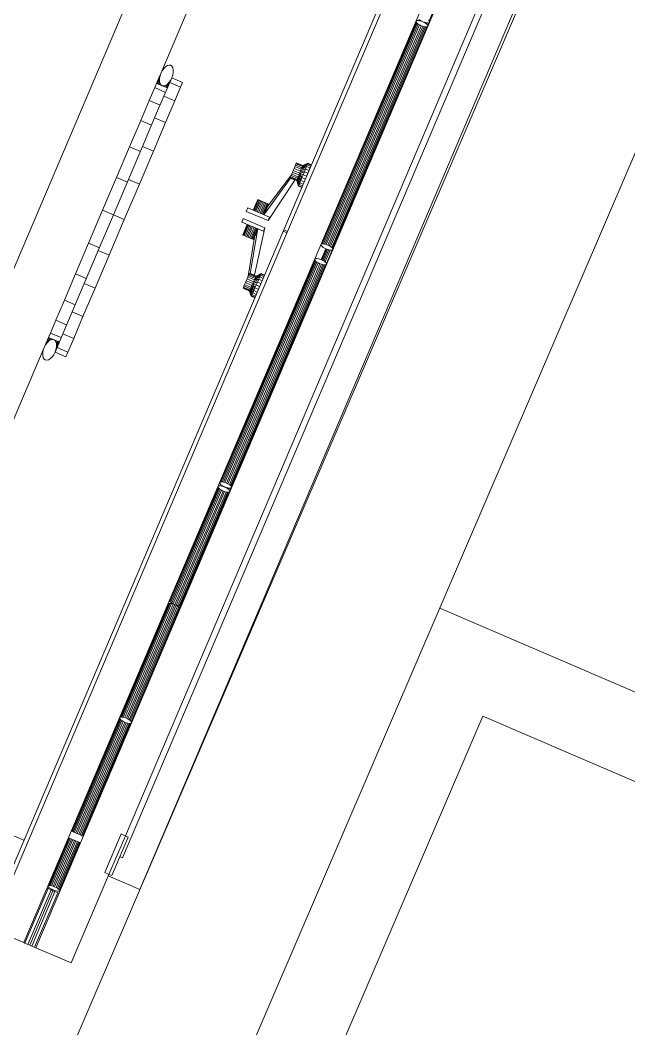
# Model space of a CAD drawing. Header units: metres. Extents: x -48 to 2360, y -1392 to 453.
# Drawn here: x 706.592 to 707.331, y -946.1 to -944.876 of the extents above; entities that cross this region are included whole.
import ezdxf

# ---------------------------------------------------------------- set-up
doc = ezdxf.new("R2010")
doc.units = ezdxf.units.M
doc.layers.add('MUEBLES', color=223, linetype='Continuous', lineweight=5, transparency=0.3)
doc.layers.add('TODO', color=210, linetype='Continuous', lineweight=5)

msp = doc.modelspace()

# ---------------------------------------------------------------- linework, layer by layer
at = {"layer": 'MUEBLES', "transparency": 33554687}
for p, q in [((706.7374, -945.9312), (707.5251, -944.0815)), ((707.4305, -944.2159), (706.7163, -945.8929)), ((707.2782, -944.2712), (706.9122, -945.1305)), ((706.9169, -945.1325), (707.2829, -944.2732)), ((707.3107, -944.3188), (706.5965, -945.9958)), ((706.6109, -946.002), (707.3251, -944.3249)), ((707.3683, -944.3433), (706.7198, -945.8661)), ((706.7629, -944.9407), (706.9809, -944.4287)), ((706.3636, -945.6954), (706.8888, -944.4623)), ((707.1476, -944.7391), (707.0888, -944.877)), ((707.1481, -944.74), (707.0893, -944.8779)), ((707.0776, -944.8761), (707.0763, -944.8751)), ((707.0154, -945.0129), (707.0728, -944.8781)), ((707.0161, -945.0133), (707.0733, -944.8789)), ((707.0172, -945.0137), (707.0742, -944.8799)), ((707.0187, -945.0144), (707.0756, -944.8809)), ((707.0205, -945.0151), (707.0772, -944.8819)), ((707.079, -944.8828), (707.0223, -945.0159)), ((707.0809, -944.8835), (707.0242, -945.0167)), ((707.0828, -944.884), (707.0259, -945.0174)), ((707.0844, -944.8843), (707.0274, -945.0181)), ((707.0858, -944.8843), (707.0286, -945.0186)), ((707.0867, -944.884), (707.0293, -945.0189)), ((707.0728, -944.8773), (707.0734, -944.8768)), ((707.0728, -944.8781), (707.0728, -944.8773)), ((707.0733, -944.8789), (707.0728, -944.8781)), ((707.0742, -944.8799), (707.0733, -944.8789)), ((707.0734, -944.8768), (707.0743, -944.8766)), ((707.0756, -944.8809), (707.0742, -944.8799)), ((707.0743, -944.8766), (707.0757, -944.8765)), ((707.0772, -944.8819), (707.0756, -944.8809)), ((707.0757, -944.8765), (707.0773, -944.8768)), ((707.079, -944.8828), (707.0772, -944.8819)), ((707.0773, -944.8768), (707.0792, -944.8773)), ((707.0793, -944.8771), (707.0776, -944.8761)), ((707.0809, -944.8835), (707.079, -944.8828)), ((707.0792, -944.8773), (707.0811, -944.878)), ((707.0811, -944.878), (707.0793, -944.8771)), ((707.0806, -944.8777), (707.0805, -944.8778)), ((707.0808, -944.8779), (707.0808, -944.8778)), ((707.0828, -944.884), (707.0809, -944.8835)), ((707.083, -944.8787), (707.0811, -944.878)), ((707.0811, -944.878), (707.0829, -944.8789)), ((707.0815, -944.8782), (707.0815, -944.8781)), ((707.0826, -944.8788), (707.0827, -944.8786)), ((707.0844, -944.8843), (707.0828, -944.884)), ((707.0829, -944.8789), (707.0845, -944.8799)), ((707.0848, -944.8792), (707.083, -944.8787)), ((707.084, -944.8796), (707.0843, -944.879)), ((707.0858, -944.8843), (707.0844, -944.8843)), ((707.0845, -944.8799), (707.0859, -944.8809)), ((707.0865, -944.8794), (707.0848, -944.8792)), ((707.0856, -944.8807), (707.0862, -944.8794)), ((707.0867, -944.884), (707.0858, -944.8843)), ((707.0859, -944.8809), (707.0868, -944.8819)), ((707.0878, -944.8794), (707.0865, -944.8794)), ((707.0872, -944.8835), (707.0867, -944.884)), ((707.0868, -944.8819), (707.0873, -944.8827)), ((707.0884, -944.8793), (707.0871, -944.8824)), ((707.0873, -944.8827), (707.0872, -944.8835)), ((707.0888, -944.8792), (707.0878, -944.8794)), ((707.0879, -944.8761), (707.0888, -944.877)), ((707.0888, -944.877), (707.0893, -944.8779)), ((707.0893, -944.8786), (707.0888, -944.8792)), ((707.0893, -944.8779), (707.0893, -944.8786)), ((706.7646, -944.9374), (706.7665, -944.9347)), ((706.7665, -944.9347), (706.7686, -944.9326)), ((706.7686, -944.9326), (706.7708, -944.9312)), ((706.7708, -944.9312), (706.7729, -944.9306)), ((706.7729, -944.9306), (706.7748, -944.9309)), ((706.7748, -944.9309), (706.7764, -944.9321)), ((706.7764, -944.9321), (706.7774, -944.934)), ((706.7774, -944.934), (706.778, -944.9365)), ((706.7606, -944.9461), (706.7577, -944.9528)), ((706.7612, -944.9471), (706.7589, -944.9525)), ((706.7618, -944.9439), (706.7595, -944.9493)), ((706.7606, -944.9461), (706.7595, -944.9493)), ((706.7629, -944.9407), (706.7606, -944.9461)), ((706.7612, -944.947), (706.7619, -944.9437)), ((706.7618, -944.9439), (706.7612, -944.9471)), ((706.7612, -944.95), (706.7612, -944.947)), ((706.7612, -944.9471), (706.7612, -944.9501)), ((706.7629, -944.9407), (706.7618, -944.9439)), ((706.7619, -944.9437), (706.763, -944.9405)), ((706.7629, -944.9406), (706.7629, -944.9407)), ((706.763, -944.9405), (706.7646, -944.9374)), ((706.7738, -944.9517), (706.7762, -944.9461)), ((706.7745, -944.9493), (706.7761, -944.9463)), ((706.7762, -944.9461), (706.7746, -944.9492)), ((706.7761, -944.9463), (706.7761, -944.9462)), ((706.7773, -944.9428), (706.7762, -944.9461)), ((706.7762, -944.9461), (706.7894, -944.9517)), ((706.7779, -944.9395), (706.7773, -944.9428)), ((706.778, -944.9365), (706.7779, -944.9395)), ((706.7489, -944.9734), (706.7555, -944.958)), ((706.7555, -944.958), (706.7577, -944.9528)), ((706.7555, -944.958), (706.7687, -944.9637)), ((706.7577, -944.9528), (706.7709, -944.9584)), ((706.7595, -944.9493), (706.758, -944.9529)), ((706.7589, -944.9525), (706.7586, -944.9532)), ((706.7595, -944.9493), (706.7589, -944.9525)), ((706.7589, -944.9525), (706.7589, -944.9533)), ((706.7612, -944.9501), (706.7597, -944.9536)), ((706.7617, -944.9526), (706.761, -944.9542)), ((706.7617, -944.9525), (706.7612, -944.95)), ((706.7612, -944.9501), (706.7617, -944.9526)), ((706.7628, -944.9545), (706.7617, -944.9525)), ((706.7617, -944.9526), (706.7628, -944.9545)), ((706.7628, -944.9545), (706.7626, -944.9549)), ((706.7628, -944.9545), (706.7643, -944.9556)), ((706.7643, -944.9556), (706.7628, -944.9545)), ((706.7643, -944.9556), (706.7662, -944.9559)), ((706.7662, -944.9559), (706.7643, -944.9556)), ((706.766, -944.9563), (706.7662, -944.9559)), ((706.7662, -944.9559), (706.7683, -944.9554)), ((706.7683, -944.9554), (706.7662, -944.9559)), ((706.7667, -944.9684), (706.7738, -944.9517)), ((706.7676, -944.957), (706.7683, -944.9554)), ((706.7683, -944.9554), (706.7705, -944.954)), ((706.7705, -944.954), (706.7683, -944.9554)), ((706.769, -944.9576), (706.7705, -944.954)), ((706.7697, -944.9579), (706.7703, -944.9573)), ((706.77, -944.958), (706.7703, -944.9573)), ((706.7703, -944.9573), (706.7726, -944.952)), ((706.7703, -944.9573), (706.7722, -944.9547)), ((706.7727, -944.9519), (706.7705, -944.954)), ((706.7705, -944.954), (706.7726, -944.952)), ((706.7707, -944.9583), (706.7722, -944.9547)), ((706.7722, -944.9547), (706.7745, -944.9493)), ((706.7722, -944.9547), (706.7738, -944.9517)), ((706.7726, -944.952), (706.7745, -944.9493)), ((706.7746, -944.9492), (706.7727, -944.9519)), ((706.7738, -944.9517), (706.7869, -944.9574)), ((706.7869, -944.9574), (706.7799, -944.974)), ((706.7894, -944.9517), (706.7869, -944.9574)), ((706.7554, -944.9948), (706.7667, -944.9684)), ((706.7667, -944.9684), (706.7799, -944.974)), ((706.7385, -944.9979), (706.7489, -944.9734)), ((706.7489, -944.9734), (706.7621, -944.9791)), ((706.7799, -944.974), (706.7686, -945.0004)), ((706.7407, -945.0293), (706.7554, -944.9948)), ((706.7554, -944.9948), (706.7686, -945.0004)), ((706.7249, -945.0299), (706.7385, -944.9979)), ((706.7385, -944.9979), (706.7517, -945.0036)), ((706.7686, -945.0004), (706.7539, -945.0349)), ((706.9579, -945.1478), (707.0154, -945.0129)), ((706.9589, -945.1476), (707.0161, -945.0133)), ((706.9603, -945.1476), (707.0172, -945.0137)), ((706.9619, -945.1478), (707.0187, -945.0144)), ((706.9637, -945.1483), (707.0205, -945.0151)), ((706.9656, -945.149), (707.0223, -945.0159)), ((707.0242, -945.0167), (706.9675, -945.1499)), ((707.0259, -945.0174), (706.9691, -945.1509)), ((707.0274, -945.0181), (706.9704, -945.1519)), ((707.0286, -945.0186), (706.9714, -945.1529)), ((707.0293, -945.0189), (706.9718, -945.1538)), ((706.7091, -945.067), (706.7249, -945.0299)), ((706.7236, -945.0695), (706.7407, -945.0293)), ((706.7249, -945.0299), (706.7381, -945.0355)), ((706.7407, -945.0293), (706.7539, -945.0349)), ((706.7539, -945.0349), (706.7368, -945.0751)), ((706.9227, -945.0608), (706.9237, -945.0584)), ((706.9237, -945.0584), (706.9247, -945.0561)), ((706.9317, -945.0616), (706.9237, -945.0584)), ((706.9247, -945.0561), (706.9256, -945.0539)), ((706.9247, -945.0561), (706.9326, -945.0593)), ((706.9256, -945.0539), (706.9263, -945.052)), ((706.9256, -945.0539), (706.9335, -945.0571)), ((706.9263, -945.052), (706.9269, -945.0505)), ((706.9263, -945.052), (706.9343, -945.0552)), ((706.9269, -945.0505), (706.9273, -945.0496)), ((706.9269, -945.0505), (706.9349, -945.0537)), ((706.9273, -945.0496), (706.9274, -945.0493)), ((706.9273, -945.0496), (706.9353, -945.0528)), ((706.9274, -945.0493), (706.9354, -945.0525)), ((706.9386, -945.0567), (706.9326, -945.0593)), ((706.9335, -945.0571), (706.9326, -945.0593)), ((706.9398, -945.0539), (706.9335, -945.0571)), ((706.9343, -945.0552), (706.9335, -945.0571)), ((706.9335, -945.0571), (706.9386, -945.0567)), ((706.9407, -945.0517), (706.9343, -945.0552)), ((706.9349, -945.0537), (706.9343, -945.0552)), ((706.9343, -945.0552), (706.9398, -945.0539)), ((706.9412, -945.0503), (706.9349, -945.0537)), ((706.9407, -945.0517), (706.9349, -945.0537)), ((706.9353, -945.0528), (706.9349, -945.0537)), ((706.9414, -945.0498), (706.9353, -945.0528)), ((706.9412, -945.0503), (706.9353, -945.0528)), ((706.9354, -945.0525), (706.9353, -945.0528)), ((706.9414, -945.0498), (706.9354, -945.0525)), ((706.9386, -945.0567), (706.9372, -945.0601)), ((706.9398, -945.0539), (706.9386, -945.0567)), ((706.9428, -945.0584), (706.9386, -945.0567)), ((706.9407, -945.0517), (706.9398, -945.0539)), ((706.944, -945.0555), (706.9398, -945.0539)), ((706.9407, -945.0517), (706.9412, -945.0503)), ((706.9449, -945.0533), (706.9407, -945.0517)), ((706.9414, -945.0498), (706.9412, -945.0503)), ((706.9455, -945.052), (706.9412, -945.0503)), ((706.9457, -945.0515), (706.9414, -945.0498)), ((706.9415, -945.0618), (706.9428, -945.0584)), ((706.9428, -945.0584), (706.944, -945.0555)), ((706.9431, -945.0578), (706.9432, -945.0579)), ((706.9434, -945.057), (706.9435, -945.057)), ((706.9435, -945.0567), (706.9437, -945.0567)), ((706.944, -945.0555), (706.9449, -945.0533)), ((706.9449, -945.0533), (706.9455, -945.052)), ((706.9455, -945.052), (706.9457, -945.0515)), ((706.6921, -945.1069), (706.7091, -945.067)), ((706.7053, -945.1125), (706.7236, -945.0695)), ((706.7091, -945.067), (706.7223, -945.0727)), ((706.7236, -945.0695), (706.7368, -945.0751)), ((706.9204, -945.0679), (706.8891, -945.1106)), ((706.9214, -945.0639), (706.8925, -945.1024)), ((706.8931, -945.1194), (706.9257, -945.0702)), ((706.92, -945.0675), (706.9201, -945.0672)), ((706.9279, -945.0707), (706.92, -945.0675)), ((706.9201, -945.0672), (706.9205, -945.0663)), ((706.9281, -945.0704), (706.9201, -945.0672)), ((706.9205, -945.0677), (706.9204, -945.0679)), ((706.9204, -945.0679), (706.9257, -945.0702)), ((706.9205, -945.0663), (706.9211, -945.0648)), ((706.9284, -945.0695), (706.9205, -945.0663)), ((706.9211, -945.0648), (706.9218, -945.063)), ((706.929, -945.068), (706.9211, -945.0648)), ((706.9218, -945.063), (706.9227, -945.0608)), ((706.9298, -945.0662), (706.9218, -945.063)), ((706.9307, -945.064), (706.9227, -945.0608)), ((706.9257, -945.0702), (706.9259, -945.0699)), ((706.9281, -945.0704), (706.9279, -945.0707)), ((706.9279, -945.0707), (706.9301, -945.0775)), ((706.9284, -945.0695), (706.9281, -945.0704)), ((706.9281, -945.0704), (706.9301, -945.0775)), ((706.9281, -945.0704), (706.9303, -945.077)), ((706.929, -945.068), (706.9284, -945.0695)), ((706.9284, -945.0695), (706.9308, -945.0756)), ((706.9284, -945.0695), (706.9303, -945.077)), ((706.9298, -945.0662), (706.929, -945.068)), ((706.9317, -945.0734), (706.929, -945.068)), ((706.929, -945.068), (706.9308, -945.0756)), ((706.9307, -945.064), (706.9298, -945.0662)), ((706.9298, -945.0662), (706.9329, -945.0706)), ((706.9298, -945.0662), (706.9317, -945.0734)), ((706.9317, -945.0616), (706.9307, -945.064)), ((706.9343, -945.0672), (706.9307, -945.064)), ((706.9307, -945.064), (706.9329, -945.0706)), ((706.9326, -945.0593), (706.9317, -945.0616)), ((706.9372, -945.0601), (706.9317, -945.0616)), ((706.9358, -945.0637), (706.9317, -945.0616)), ((706.9317, -945.0616), (706.9343, -945.0672)), ((706.9329, -945.0706), (706.9317, -945.0734)), ((706.9326, -945.0593), (706.9372, -945.0601)), ((706.9343, -945.0672), (706.9329, -945.0706)), ((706.9329, -945.0706), (706.937, -945.0722)), ((706.9358, -945.0637), (706.9343, -945.0672)), ((706.9343, -945.0672), (706.9385, -945.0689)), ((706.9372, -945.0601), (706.9358, -945.0637)), ((706.94, -945.0653), (706.9358, -945.0637)), ((706.9415, -945.0618), (706.9372, -945.0601)), ((706.94, -945.0653), (706.9415, -945.0618)), ((706.94, -945.0654), (706.94, -945.0653)), ((706.9409, -945.0631), (706.9409, -945.0631)), ((706.9418, -945.061), (706.9418, -945.061)), ((706.9425, -945.0592), (706.9426, -945.0592)), ((706.7368, -945.0751), (706.7185, -945.1182)), ((706.9303, -945.077), (706.9301, -945.0775)), ((706.9301, -945.0775), (706.9341, -945.0791)), ((706.9308, -945.0756), (706.9303, -945.077)), ((706.9303, -945.077), (706.9343, -945.0786)), ((706.9317, -945.0734), (706.9308, -945.0756)), ((706.9308, -945.0756), (706.9349, -945.0773)), ((706.9317, -945.0734), (706.9358, -945.0751)), ((706.8751, -945.1067), (706.8806, -945.0938)), ((706.8754, -945.1068), (706.8809, -945.0939)), ((706.876, -945.1071), (706.8815, -945.0941)), ((706.8771, -945.1075), (706.8826, -945.0946)), ((706.8784, -945.1081), (706.8839, -945.0952)), ((706.8806, -945.0938), (706.8809, -945.0939)), ((706.8809, -945.0939), (706.8815, -945.0941)), ((706.8815, -945.0941), (706.8826, -945.0946)), ((706.8826, -945.0946), (706.8839, -945.0952)), ((706.8839, -945.0952), (706.8855, -945.0958)), ((706.6751, -945.1468), (706.6921, -945.1069)), ((706.7053, -945.1125), (706.6921, -945.1069)), ((706.8667, -945.1082), (706.8685, -945.1039)), ((706.8685, -945.1039), (706.8949, -945.1151)), ((706.88, -945.1088), (706.8855, -945.0958)), ((706.8817, -945.1095), (706.8872, -945.0966)), ((706.8889, -945.0973), (706.8834, -945.1102)), ((706.8905, -945.098), (706.885, -945.1109)), ((706.8855, -945.0958), (706.8872, -945.0966)), ((706.8919, -945.0986), (706.8864, -945.1115)), ((706.8872, -945.0966), (706.8889, -945.0973)), ((706.8929, -945.099), (706.8874, -945.1119)), ((706.8936, -945.0993), (706.8881, -945.1122)), ((706.8938, -945.0994), (706.8883, -945.1123)), ((706.8889, -945.0973), (706.8905, -945.098)), ((706.8905, -945.098), (706.8919, -945.0986)), ((706.8919, -945.0986), (706.8929, -945.099)), ((706.8929, -945.099), (706.8936, -945.0993)), ((706.8936, -945.0993), (706.8938, -945.0994)), ((706.6869, -945.1556), (706.7053, -945.1125)), ((706.7185, -945.1182), (706.7001, -945.1613)), ((706.7185, -945.1182), (706.7053, -945.1125)), ((706.863, -945.1168), (706.8612, -945.1211)), ((706.8894, -945.128), (706.863, -945.1168)), ((706.8931, -945.1194), (706.8667, -945.1082)), ((706.8949, -945.1151), (706.8931, -945.1194)), ((706.5461, -945.9902), (706.9122, -945.1305)), ((706.8612, -945.1211), (706.8876, -945.1323)), ((706.8678, -945.1239), (706.8623, -945.1368)), ((706.868, -945.124), (706.8625, -945.1369)), ((706.8687, -945.1243), (706.8632, -945.1372)), ((706.8697, -945.1247), (706.8642, -945.1376)), ((706.8711, -945.1253), (706.8656, -945.1382)), ((706.8727, -945.126), (706.8672, -945.1389)), ((706.8744, -945.1267), (706.8689, -945.1396)), ((706.8706, -945.1403), (706.8761, -945.1274)), ((706.8712, -945.1834), (706.8802, -945.1312)), ((706.8722, -945.141), (706.8777, -945.1281)), ((706.8736, -945.1416), (706.8791, -945.1287)), ((706.8746, -945.1421), (706.8801, -945.1291)), ((706.8753, -945.1423), (706.8808, -945.1294)), ((706.8755, -945.1424), (706.881, -945.1295)), ((706.8894, -945.128), (706.8765, -945.1857)), ((706.8876, -945.1323), (706.8894, -945.128)), ((706.9115, -945.1323), (706.9162, -945.1343)), ((706.9122, -945.1305), (706.9169, -945.1325)), ((706.9169, -945.1325), (706.5508, -945.9922)), ((706.8623, -945.1368), (706.8625, -945.1369)), ((706.8625, -945.1369), (706.8632, -945.1372)), ((706.8632, -945.1372), (706.8642, -945.1376)), ((706.8642, -945.1376), (706.8656, -945.1382)), ((706.8656, -945.1382), (706.8672, -945.1389)), ((706.8672, -945.1389), (706.8689, -945.1396)), ((706.8689, -945.1396), (706.8706, -945.1403)), ((706.8691, -945.1869), (706.8768, -945.1394)), ((706.8706, -945.1403), (706.8722, -945.141)), ((706.8722, -945.141), (706.8736, -945.1416)), ((706.8736, -945.1416), (706.8746, -945.1421)), ((706.8746, -945.1421), (706.8753, -945.1423)), ((706.8753, -945.1423), (706.8755, -945.1424)), ((706.6593, -945.184), (706.6751, -945.1468)), ((706.6698, -945.1958), (706.6869, -945.1556)), ((706.6883, -945.1524), (706.6751, -945.1468)), ((706.7001, -945.1613), (706.6869, -945.1556)), ((706.9574, -945.1483), (706.9579, -945.1478)), ((706.9574, -945.1491), (706.9574, -945.1483)), ((706.9579, -945.15), (706.9574, -945.1491)), ((706.9631, -945.1536), (706.9575, -945.1667)), ((706.9577, -945.1668), (706.9633, -945.1537)), ((706.9579, -945.1478), (706.9589, -945.1476)), ((706.9588, -945.1509), (706.9579, -945.15)), ((706.9585, -945.1672), (706.9641, -945.154)), ((706.9601, -945.1519), (706.9588, -945.1509)), ((706.9589, -945.1476), (706.9603, -945.1476)), ((706.9596, -945.1677), (706.9652, -945.1544)), ((706.9618, -945.1529), (706.9601, -945.1519)), ((706.9603, -945.1476), (706.9619, -945.1478)), ((706.961, -945.1685), (706.9668, -945.1549)), ((706.9636, -945.1538), (706.9618, -945.1529)), ((706.9619, -945.1478), (706.9637, -945.1483)), ((706.9626, -945.1696), (706.9687, -945.1552)), ((706.9655, -945.1545), (706.9636, -945.1538)), ((706.9637, -945.1483), (706.9656, -945.149)), ((706.971, -945.1551), (706.964, -945.1713)), ((706.9673, -945.155), (706.9655, -945.1545)), ((706.9656, -945.149), (706.9675, -945.1499)), ((706.969, -945.1553), (706.9673, -945.155)), ((706.9675, -945.1499), (706.9691, -945.1509)), ((706.9704, -945.1553), (706.969, -945.1553)), ((706.9691, -945.1509), (706.9704, -945.1519)), ((706.9704, -945.1519), (706.9714, -945.1529)), ((706.9713, -945.155), (706.9704, -945.1553)), ((706.9718, -945.1545), (706.9713, -945.155)), ((706.9714, -945.1529), (706.9718, -945.1538)), ((706.9718, -945.1538), (706.9718, -945.1545)), ((706.7001, -945.1613), (706.683, -945.2014)), ((706.8923, -945.3019), (706.9498, -945.167)), ((706.8931, -945.3022), (706.9503, -945.1679)), ((706.8942, -945.3027), (706.9512, -945.1689)), ((706.9498, -945.1663), (706.9503, -945.1658)), ((706.9498, -945.167), (706.9498, -945.1663)), ((706.9503, -945.1679), (706.9498, -945.167)), ((706.9503, -945.1658), (706.9513, -945.1655)), ((706.9512, -945.1689), (706.9503, -945.1679)), ((706.9525, -945.1699), (706.9512, -945.1689)), ((706.9513, -945.1655), (706.9526, -945.1655)), ((706.9526, -945.1655), (706.9543, -945.1657)), ((706.9543, -945.1657), (706.9561, -945.1662)), ((706.9561, -945.1662), (706.958, -945.1669)), ((706.958, -945.1669), (706.9598, -945.1678)), ((706.9598, -945.1678), (706.9615, -945.1688)), ((706.9615, -945.1688), (706.9628, -945.1698)), ((706.8957, -945.3033), (706.9525, -945.1699)), ((706.8974, -945.304), (706.9541, -945.1708)), ((706.956, -945.1717), (706.8993, -945.3048)), ((706.9579, -945.1724), (706.9012, -945.3056)), ((706.9597, -945.1729), (706.9029, -945.3064)), ((706.9614, -945.1732), (706.9044, -945.307)), ((706.9627, -945.1732), (706.9055, -945.3075)), ((706.9637, -945.1729), (706.9062, -945.3078)), ((706.9541, -945.1708), (706.9525, -945.1699)), ((706.956, -945.1717), (706.9541, -945.1708)), ((706.9579, -945.1724), (706.956, -945.1717)), ((706.9597, -945.1729), (706.9579, -945.1724)), ((706.9614, -945.1732), (706.9597, -945.1729)), ((706.9627, -945.1732), (706.9614, -945.1732)), ((706.9637, -945.1729), (706.9627, -945.1732)), ((706.9628, -945.1698), (706.9637, -945.1708)), ((706.9637, -945.1708), (706.9642, -945.1717)), ((706.9642, -945.1724), (706.9637, -945.1729)), ((706.9642, -945.1717), (706.9642, -945.1724)), ((706.6457, -945.2159), (706.6593, -945.184)), ((706.6724, -945.1896), (706.6593, -945.184)), ((706.8667, -945.1923), (706.8656, -945.1947)), ((706.8677, -945.19), (706.8667, -945.1923)), ((706.8745, -945.1959), (706.8667, -945.1923)), ((706.8686, -945.1879), (706.8677, -945.19)), ((706.8755, -945.1936), (706.8677, -945.19)), ((706.8695, -945.186), (706.8686, -945.1879)), ((706.8765, -945.1914), (706.8686, -945.1879)), ((706.8701, -945.1846), (706.8695, -945.186)), ((706.8773, -945.1895), (706.8695, -945.186)), ((706.8705, -945.1837), (706.8701, -945.1846)), ((706.8779, -945.1881), (706.8701, -945.1846)), ((706.8706, -945.1834), (706.8705, -945.1837)), ((706.8783, -945.1872), (706.8705, -945.1837)), ((706.8785, -945.1869), (706.8706, -945.1834)), ((706.8712, -945.1836), (706.8712, -945.1834)), ((706.8712, -945.1834), (706.8765, -945.1857)), ((706.8745, -945.1959), (706.8755, -945.1936)), ((706.8755, -945.1936), (706.8818, -945.1906)), ((706.8755, -945.1936), (706.8765, -945.1914)), ((706.8804, -945.1939), (706.8755, -945.1936)), ((706.8765, -945.1857), (706.8764, -945.186)), ((706.8765, -945.1914), (706.8831, -945.1877)), ((706.8765, -945.1914), (706.8773, -945.1895)), ((706.8765, -945.1914), (706.8818, -945.1906)), ((706.8773, -945.1895), (706.884, -945.1856)), ((706.8831, -945.1877), (706.8773, -945.1895)), ((706.8773, -945.1895), (706.8779, -945.1881)), ((706.8779, -945.1881), (706.8846, -945.1842)), ((706.8779, -945.1881), (706.884, -945.1856)), ((706.8779, -945.1881), (706.8783, -945.1872)), ((706.8783, -945.1872), (706.8848, -945.1837)), ((706.8783, -945.1872), (706.8846, -945.1842)), ((706.8783, -945.1872), (706.8785, -945.1869)), ((706.8785, -945.1869), (706.8848, -945.1837)), ((706.8804, -945.1939), (706.8818, -945.1906)), ((706.8818, -945.1906), (706.8831, -945.1877)), ((706.8818, -945.1906), (706.8859, -945.1924)), ((706.8831, -945.1877), (706.884, -945.1856)), ((706.8831, -945.1877), (706.8871, -945.1896)), ((706.884, -945.1856), (706.8846, -945.1842)), ((706.884, -945.1856), (706.888, -945.1874)), ((706.8846, -945.1842), (706.8848, -945.1837)), ((706.8846, -945.1842), (706.8886, -945.186)), ((706.8848, -945.1837), (706.8888, -945.1855)), ((706.6551, -945.2303), (706.6698, -945.1958)), ((706.683, -945.2014), (706.6683, -945.2359)), ((706.683, -945.2014), (706.6698, -945.1958)), ((706.8628, -945.201), (706.8627, -945.2013)), ((706.8627, -945.2013), (706.8705, -945.2049)), ((706.8632, -945.2001), (706.8628, -945.201)), ((706.8628, -945.201), (706.8706, -945.2046)), ((706.8638, -945.1987), (706.8632, -945.2001)), ((706.8632, -945.2001), (706.871, -945.2037)), ((706.8647, -945.1968), (706.8638, -945.1987)), ((706.8638, -945.1987), (706.8717, -945.2022)), ((706.8656, -945.1947), (706.8647, -945.1968)), ((706.8647, -945.1968), (706.8725, -945.2004)), ((706.8656, -945.1947), (706.8735, -945.1982)), ((706.8705, -945.2049), (706.8706, -945.2046)), ((706.8727, -945.2111), (706.8705, -945.2049)), ((706.8706, -945.2046), (706.871, -945.2037)), ((706.8729, -945.2107), (706.8706, -945.2046)), ((706.8727, -945.2111), (706.8706, -945.2046)), ((706.871, -945.2037), (706.8717, -945.2022)), ((706.8735, -945.2093), (706.871, -945.2037)), ((706.8729, -945.2107), (706.871, -945.2037)), ((706.8717, -945.2022), (706.8725, -945.2004)), ((706.8735, -945.2093), (706.8717, -945.2022)), ((706.8717, -945.2022), (706.8745, -945.2071)), ((706.8725, -945.2004), (706.8735, -945.1982)), ((706.8745, -945.2071), (706.8725, -945.2004)), ((706.8725, -945.2004), (706.8758, -945.2043)), ((706.8735, -945.1982), (706.8745, -945.1959)), ((706.8758, -945.2043), (706.8735, -945.1982)), ((706.8735, -945.1982), (706.8772, -945.201)), ((706.8745, -945.1959), (706.8804, -945.1939)), ((706.8788, -945.1974), (706.8745, -945.1959)), ((706.8772, -945.201), (706.8745, -945.1959)), ((706.8745, -945.2071), (706.8758, -945.2043)), ((706.8758, -945.2043), (706.8772, -945.201)), ((706.8799, -945.2061), (706.8758, -945.2043)), ((706.8772, -945.201), (706.8788, -945.1974)), ((706.8814, -945.2028), (706.8772, -945.201)), ((706.8788, -945.1974), (706.8804, -945.1939)), ((706.8829, -945.1993), (706.8788, -945.1974)), ((706.8814, -945.2028), (706.8799, -945.2061)), ((706.8803, -945.2054), (706.8803, -945.2054)), ((706.8804, -945.1939), (706.8844, -945.1957)), ((706.881, -945.2036), (706.8811, -945.2036)), ((706.8829, -945.1993), (706.8814, -945.2028)), ((706.882, -945.2015), (706.882, -945.2015)), ((706.8829, -945.1993), (706.8829, -945.1993)), ((706.6352, -945.2404), (706.6457, -945.2159)), ((706.6589, -945.2215), (706.6457, -945.2159)), ((706.8727, -945.2111), (706.8729, -945.2107)), ((706.8769, -945.213), (706.8727, -945.2111)), ((706.8735, -945.2093), (706.8729, -945.2107)), ((706.8771, -945.2125), (706.8729, -945.2107)), ((706.8735, -945.2093), (706.8745, -945.2071)), ((706.8777, -945.2112), (706.8735, -945.2093)), ((706.8787, -945.209), (706.8745, -945.2071)), ((706.8771, -945.2125), (706.8769, -945.213)), ((706.8777, -945.2112), (706.8771, -945.2125)), ((706.8787, -945.209), (706.8777, -945.2112)), ((706.8799, -945.2061), (706.8787, -945.209)), ((706.8791, -945.2079), (706.8793, -945.2079)), ((706.8793, -945.2076), (706.8794, -945.2076)), ((706.8797, -945.2067), (706.8798, -945.2068)), ((706.6439, -945.2567), (706.6551, -945.2303)), ((706.6683, -945.2359), (706.6551, -945.2303)), ((706.6287, -945.2558), (706.6352, -945.2404)), ((706.6484, -945.246), (706.6352, -945.2404)), ((706.6683, -945.2359), (706.6571, -945.2623)), ((706.6251, -945.2647), (706.6228, -945.2702)), ((706.6264, -945.2611), (706.6236, -945.2677)), ((706.6251, -945.2647), (706.6236, -945.2677)), ((706.627, -945.2622), (706.6247, -945.2675)), ((706.6269, -945.2654), (706.6247, -945.2675)), ((706.6247, -945.2676), (706.6268, -945.2655)), ((706.6267, -945.2612), (706.6251, -945.2647)), ((706.627, -945.2622), (706.6251, -945.2647)), ((706.6264, -945.2611), (706.6287, -945.2558)), ((706.6396, -945.2667), (706.6264, -945.2611)), ((706.6268, -945.2655), (706.629, -945.2641)), ((706.6284, -945.2619), (706.6269, -945.2654)), ((706.629, -945.2641), (706.6269, -945.2654)), ((706.6273, -945.2615), (706.627, -945.2622)), ((706.6276, -945.2616), (706.627, -945.2622)), ((706.6419, -945.2614), (706.6287, -945.2558)), ((706.6297, -945.2625), (706.629, -945.2641)), ((706.629, -945.2641), (706.6311, -945.2636)), ((706.6311, -945.2636), (706.629, -945.2641)), ((706.6313, -945.2632), (706.6311, -945.2636)), ((706.6311, -945.2636), (706.633, -945.2639)), ((706.633, -945.2639), (706.6311, -945.2636)), ((706.633, -945.2639), (706.6346, -945.265)), ((706.6346, -945.265), (706.633, -945.2639)), ((706.6346, -945.265), (706.6347, -945.2646)), ((706.6346, -945.265), (706.6356, -945.2669)), ((706.6356, -945.2669), (706.6346, -945.265)), ((706.6356, -945.2669), (706.6363, -945.2653)), ((706.6356, -945.2669), (706.6362, -945.2695)), ((706.6362, -945.2694), (706.6356, -945.2669)), ((706.6362, -945.2694), (706.6377, -945.2659)), ((706.6362, -945.2724), (706.6384, -945.267)), ((706.6368, -945.2734), (706.6439, -945.2567)), ((706.6379, -945.2702), (706.6394, -945.2666)), ((706.6379, -945.2702), (706.6384, -945.267)), ((706.6384, -945.267), (706.6384, -945.2662)), ((706.6384, -945.267), (706.6387, -945.2663)), ((706.6571, -945.2623), (706.6439, -945.2567)), ((706.6571, -945.2623), (706.65, -945.279)), ((706.4032, -945.7852), (706.6213, -945.2732)), ((706.6194, -945.28), (706.6201, -945.2767)), ((706.6201, -945.2767), (706.6212, -945.2734)), ((706.6212, -945.2734), (706.6228, -945.2703)), ((706.6213, -945.2732), (706.6212, -945.2733)), ((706.6236, -945.2677), (706.6213, -945.2732)), ((706.6228, -945.2702), (706.6213, -945.2732)), ((706.6247, -945.2675), (706.6228, -945.2702)), ((706.6228, -945.2703), (706.6247, -945.2676)), ((706.6344, -945.279), (706.6328, -945.2821)), ((706.6344, -945.279), (706.6368, -945.2734)), ((706.6355, -945.2757), (706.6344, -945.279)), ((706.6344, -945.2789), (706.6345, -945.2788)), ((706.6476, -945.2846), (706.6344, -945.279)), ((706.6345, -945.2788), (706.6356, -945.2756)), ((706.6361, -945.2725), (706.6355, -945.2757)), ((706.6356, -945.2756), (706.6379, -945.2702)), ((706.6356, -945.2756), (706.6362, -945.2724)), ((706.6362, -945.2695), (706.6361, -945.2725)), ((706.6362, -945.2724), (706.6362, -945.2694)), ((706.6368, -945.2734), (706.6379, -945.2702)), ((706.65, -945.279), (706.6368, -945.2734)), ((706.65, -945.279), (706.6476, -945.2846)), ((706.6194, -945.283), (706.6194, -945.28)), ((706.6199, -945.2855), (706.6194, -945.283)), ((706.621, -945.2874), (706.6199, -945.2855)), ((706.6225, -945.2885), (706.621, -945.2874)), ((706.6244, -945.2889), (706.6225, -945.2885)), ((706.6265, -945.2883), (706.6244, -945.2889)), ((706.6287, -945.2869), (706.6265, -945.2883)), ((706.6309, -945.2848), (706.6287, -945.2869)), ((706.6328, -945.2821), (706.6309, -945.2848)), ((706.8349, -945.4368), (706.8923, -945.3019)), ((706.8358, -945.4365), (706.8931, -945.3022)), ((706.8372, -945.4365), (706.8942, -945.3027)), ((706.8389, -945.4367), (706.8957, -945.3033)), ((706.8407, -945.4372), (706.8974, -945.304)), ((706.8426, -945.438), (706.8993, -945.3048)), ((706.9012, -945.3056), (706.8444, -945.4388)), ((706.9029, -945.3064), (706.8461, -945.4398)), ((706.9044, -945.307), (706.8474, -945.4408)), ((706.9055, -945.3075), (706.8483, -945.4418)), ((706.9062, -945.3078), (706.8488, -945.4427)), ((706.8344, -945.4373), (706.8349, -945.4368)), ((706.8344, -945.438), (706.8344, -945.4373)), ((706.8348, -945.4389), (706.8344, -945.438)), ((706.8349, -945.4368), (706.8358, -945.4365)), ((706.8358, -945.4365), (706.8372, -945.4365)), ((706.8372, -945.4365), (706.8389, -945.4367)), ((706.8389, -945.4367), (706.8407, -945.4372)), ((706.8407, -945.4372), (706.8426, -945.438)), ((706.8426, -945.438), (706.8444, -945.4388)), ((706.7736, -945.5807), (706.8323, -945.4428)), ((706.774, -945.5816), (706.8328, -945.4437)), ((706.775, -945.5826), (706.8337, -945.4447)), ((706.7763, -945.5836), (706.835, -945.4457)), ((706.7779, -945.5846), (706.8367, -945.4467)), ((706.8385, -945.4476), (706.7798, -945.5855)), ((706.8404, -945.4483), (706.7817, -945.5862)), ((706.8422, -945.4488), (706.7835, -945.5867)), ((706.8439, -945.449), (706.7852, -945.5869)), ((706.8452, -945.449), (706.7865, -945.5869)), ((706.8462, -945.4487), (706.7875, -945.5867)), ((706.8323, -945.4421), (706.8328, -945.4416)), ((706.8323, -945.4428), (706.8323, -945.4421)), ((706.8328, -945.4437), (706.8323, -945.4428)), ((706.8328, -945.4416), (706.8338, -945.4413)), ((706.8337, -945.4447), (706.8328, -945.4437)), ((706.835, -945.4457), (706.8337, -945.4447)), ((706.8338, -945.4413), (706.8351, -945.4413)), ((706.8358, -945.4399), (706.8348, -945.4389)), ((706.8367, -945.4467), (706.835, -945.4457)), ((706.8351, -945.4413), (706.8368, -945.4416)), ((706.8371, -945.4409), (706.8358, -945.4399)), ((706.8385, -945.4476), (706.8367, -945.4467)), ((706.8368, -945.4416), (706.8386, -945.4421)), ((706.8387, -945.4419), (706.8371, -945.4409)), ((706.8404, -945.4483), (706.8385, -945.4476)), ((706.8386, -945.4421), (706.8405, -945.4428)), ((706.8406, -945.4427), (706.8387, -945.4419)), ((706.8401, -945.4425), (706.84, -945.4426)), ((706.8403, -945.4427), (706.8403, -945.4426)), ((706.8422, -945.4488), (706.8404, -945.4483)), ((706.8405, -945.4428), (706.8424, -945.4437)), ((706.8425, -945.4434), (706.8406, -945.4427)), ((706.841, -945.443), (706.841, -945.4429)), ((706.8421, -945.4435), (706.8422, -945.4433)), ((706.8439, -945.449), (706.8422, -945.4488)), ((706.8424, -945.4437), (706.844, -945.4446)), ((706.8443, -945.4439), (706.8425, -945.4434)), ((706.8435, -945.4443), (706.8438, -945.4438)), ((706.8452, -945.449), (706.8439, -945.449)), ((706.844, -945.4446), (706.8453, -945.4456)), ((706.8459, -945.4442), (706.8443, -945.4439)), ((706.8444, -945.4388), (706.8461, -945.4398)), ((706.8451, -945.4455), (706.8457, -945.4442)), ((706.8462, -945.4487), (706.8452, -945.449)), ((706.8453, -945.4456), (706.8463, -945.4466)), ((706.8473, -945.4442), (706.8459, -945.4442)), ((706.8461, -945.4398), (706.8474, -945.4408)), ((706.8467, -945.4482), (706.8462, -945.4487)), ((706.8463, -945.4466), (706.8467, -945.4475)), ((706.8479, -945.444), (706.8466, -945.4472)), ((706.8467, -945.4475), (706.8467, -945.4482)), ((706.8483, -945.4439), (706.8473, -945.4442)), ((706.8474, -945.4408), (706.8483, -945.4418)), ((706.8483, -945.4418), (706.8488, -945.4427)), ((706.8488, -945.4434), (706.8483, -945.4439)), ((706.8488, -945.4427), (706.8488, -945.4434)), ((706.7133, -945.7222), (706.7721, -945.5843)), ((706.7143, -945.7219), (706.773, -945.584)), ((706.7156, -945.7219), (706.7744, -945.584)), ((706.7173, -945.7222), (706.776, -945.5843)), ((706.7191, -945.7227), (706.7779, -945.5848)), ((706.7715, -945.5848), (706.7721, -945.5843)), ((706.7721, -945.5843), (706.773, -945.584)), ((706.773, -945.584), (706.7744, -945.584)), ((706.7736, -945.5807), (706.7736, -945.58)), ((706.774, -945.5816), (706.7736, -945.5807)), ((706.775, -945.5826), (706.774, -945.5816)), ((706.7744, -945.584), (706.776, -945.5843)), ((706.7763, -945.5836), (706.775, -945.5826)), ((706.776, -945.5843), (706.7779, -945.5848)), ((706.7779, -945.5846), (706.7763, -945.5836)), ((706.7798, -945.5855), (706.7779, -945.5846)), ((706.7779, -945.5848), (706.7798, -945.5855)), ((706.7793, -945.5852), (706.7792, -945.5853)), ((706.7795, -945.5854), (706.7795, -945.5853)), ((706.721, -945.7234), (706.7798, -945.5855)), ((706.7816, -945.5863), (706.7229, -945.7243)), ((706.7832, -945.5873), (706.7245, -945.7252)), ((706.7846, -945.5883), (706.7258, -945.7263)), ((706.7855, -945.5893), (706.7268, -945.7272)), ((706.786, -945.5902), (706.7272, -945.7281)), ((706.7817, -945.5862), (706.7798, -945.5855)), ((706.7798, -945.5855), (706.7816, -945.5863)), ((706.7802, -945.5857), (706.7802, -945.5856)), ((706.7813, -945.5862), (706.7814, -945.5861)), ((706.7816, -945.5863), (706.7832, -945.5873)), ((706.7835, -945.5867), (706.7817, -945.5862)), ((706.7827, -945.587), (706.783, -945.5865)), ((706.7832, -945.5873), (706.7846, -945.5883)), ((706.7852, -945.5869), (706.7835, -945.5867)), ((706.7843, -945.5882), (706.7849, -945.5869)), ((706.7846, -945.5883), (706.7855, -945.5893)), ((706.7865, -945.5869), (706.7852, -945.5869)), ((706.7855, -945.5893), (706.786, -945.5902)), ((706.7858, -945.5899), (706.7871, -945.5868)), ((706.786, -945.5902), (706.7859, -945.5909)), ((706.7875, -945.5867), (706.7865, -945.5869)), ((706.788, -945.5862), (706.7875, -945.5867)), ((706.0367, -945.6328), (706.5967, -945.8713)), ((706.6544, -945.8605), (706.7128, -945.7234)), ((706.6551, -945.8608), (706.7133, -945.7243)), ((706.6563, -945.8613), (706.7142, -945.7253)), ((706.6578, -945.8619), (706.7155, -945.7263)), ((706.6595, -945.8627), (706.7172, -945.7273)), ((706.6614, -945.8635), (706.719, -945.7282)), ((706.7209, -945.7289), (706.6632, -945.8643)), ((706.7227, -945.7294), (706.665, -945.865)), ((706.7244, -945.7296), (706.6665, -945.8656)), ((706.7257, -945.7296), (706.6676, -945.8661)), ((706.7267, -945.7294), (706.6683, -945.8664)), ((706.7128, -945.7227), (706.7133, -945.7222)), ((706.7128, -945.7234), (706.7128, -945.7227)), ((706.7133, -945.7243), (706.7128, -945.7234)), ((706.7133, -945.7222), (706.7143, -945.7219)), ((706.7142, -945.7253), (706.7133, -945.7243)), ((706.7155, -945.7263), (706.7142, -945.7253)), ((706.7143, -945.7219), (706.7156, -945.7219)), ((706.7172, -945.7273), (706.7155, -945.7263)), ((706.7156, -945.7219), (706.7173, -945.7222)), ((706.719, -945.7282), (706.7172, -945.7273)), ((706.7173, -945.7222), (706.7191, -945.7227)), ((706.7209, -945.7289), (706.719, -945.7282)), ((706.7191, -945.7227), (706.721, -945.7234)), ((706.7227, -945.7294), (706.7209, -945.7289)), ((706.721, -945.7234), (706.7229, -945.7243)), ((706.7244, -945.7296), (706.7227, -945.7294)), ((706.7229, -945.7243), (706.7245, -945.7252)), ((706.7257, -945.7296), (706.7244, -945.7296)), ((706.7245, -945.7252), (706.7258, -945.7263)), ((706.7267, -945.7294), (706.7257, -945.7296)), ((706.7258, -945.7263), (706.7268, -945.7272)), ((706.7272, -945.7288), (706.7267, -945.7294)), ((706.7268, -945.7272), (706.7272, -945.7281)), ((706.7272, -945.7281), (706.7272, -945.7288)), ((706.6542, -945.8604), (706.6686, -945.8665)), ((706.6948, -945.9108), (706.7147, -945.8639)), ((706.7198, -945.8661), (706.6998, -945.9129)), ((706.7147, -945.8639), (706.7233, -945.8676)), ((706.6263, -945.9264), (706.651, -945.8685)), ((706.6273, -945.9263), (706.6517, -945.8688)), ((706.6286, -945.9264), (706.6529, -945.8693)), ((706.6302, -945.9267), (706.6544, -945.87)), ((706.632, -945.9272), (706.6561, -945.8707)), ((706.6339, -945.9279), (706.658, -945.8715)), ((706.6598, -945.8723), (706.6357, -945.9288)), ((706.6616, -945.873), (706.6374, -945.9297)), ((706.663, -945.8737), (706.6388, -945.9307)), ((706.6642, -945.8741), (706.6397, -945.9316)), ((706.6649, -945.8745), (706.6402, -945.9324)), ((706.6652, -945.8746), (706.6508, -945.8684)), ((706.7233, -945.8676), (706.7033, -945.9144)), ((706.7233, -945.8676), (706.7234, -945.8673)), ((706.7163, -945.8929), (706.7131, -945.8916)), ((706.6998, -945.9129), (706.6541, -946.0204)), ((706.6998, -945.9129), (706.6948, -945.9108)), ((706.699, -945.9148), (706.7374, -945.9312)), ((706.7033, -945.9144), (706.6998, -945.9129)), ((706.6259, -945.9268), (706.6263, -945.9264)), ((706.6259, -945.9274), (706.6259, -945.9268)), ((706.6264, -945.9282), (706.6259, -945.9274)), ((706.6263, -945.9264), (706.6273, -945.9263)), ((706.6273, -945.9263), (706.6286, -945.9264)), ((706.6286, -945.9264), (706.6302, -945.9267)), ((706.6302, -945.9267), (706.632, -945.9272)), ((706.632, -945.9272), (706.6339, -945.9279)), ((706.6339, -945.9279), (706.6357, -945.9288)), ((706.5979, -945.9964), (706.6261, -945.9302)), ((706.6013, -945.9979), (706.6295, -945.9317)), ((706.6319, -945.9327), (706.6037, -945.9989)), ((706.6343, -945.9337), (706.6061, -945.9999)), ((706.6377, -945.9352), (706.6095, -946.0014)), ((706.6247, -945.9296), (706.6261, -945.9302)), ((706.6261, -945.9302), (706.6295, -945.9317)), ((706.6274, -945.9291), (706.6264, -945.9282)), ((706.6288, -945.9301), (706.6274, -945.9291)), ((706.6304, -945.931), (706.6288, -945.9301)), ((706.6295, -945.9317), (706.6319, -945.9327)), ((706.6322, -945.9318), (706.6304, -945.931)), ((706.6319, -945.9327), (706.6343, -945.9337)), ((706.6341, -945.9326), (706.6322, -945.9318)), ((706.636, -945.9331), (706.6341, -945.9326)), ((706.6343, -945.9337), (706.6377, -945.9352)), ((706.6357, -945.9288), (706.6374, -945.9297)), ((706.6376, -945.9334), (706.636, -945.9331)), ((706.6374, -945.9297), (706.6388, -945.9307)), ((706.6389, -945.9335), (706.6376, -945.9334)), ((706.6377, -945.9352), (706.6391, -945.9358)), ((706.6388, -945.9307), (706.6397, -945.9316)), ((706.6398, -945.9334), (706.6389, -945.9335)), ((706.6397, -945.9316), (706.6402, -945.9324)), ((706.6403, -945.933), (706.6398, -945.9334)), ((706.6402, -945.9324), (706.6403, -945.933)), ((706.5965, -945.9958), (706.5565, -945.9788)), ((706.5979, -945.9964), (706.5965, -945.9958)), ((706.6013, -945.9979), (706.5979, -945.9964)), ((706.6037, -945.9989), (706.6013, -945.9979)), ((706.6061, -945.9999), (706.6037, -945.9989)), ((706.6095, -946.0014), (706.6061, -945.9999)), ((706.6109, -946.002), (706.6095, -946.0014)), ((706.6541, -946.0204), (706.6109, -946.002))]:
    msp.add_line(p, q, dxfattribs=at)
msp.add_lwpolyline([(706.2731, -947.5193), (708.3865, -948.4268), (709.2151, -946.4972), (707.1016, -945.5897)], dxfattribs=at)
msp.add_lwpolyline([(707.1541, -945.721), (706.4044, -947.4669), (708.334, -948.2955), (709.0837, -946.5496)], close=True, dxfattribs=at)
at = {"layer": 'TODO', "transparency": 33554687}
msp.add_line((708.0683, -943.3385), (706.2334, -947.6116), dxfattribs=at)
msp.add_lwpolyline([(711.5785, -949.8638), (713.3978, -945.6269), (707.8845, -943.2596), (706.0586, -947.512)], dxfattribs=at)

doc.saveas('drawing.dxf')
